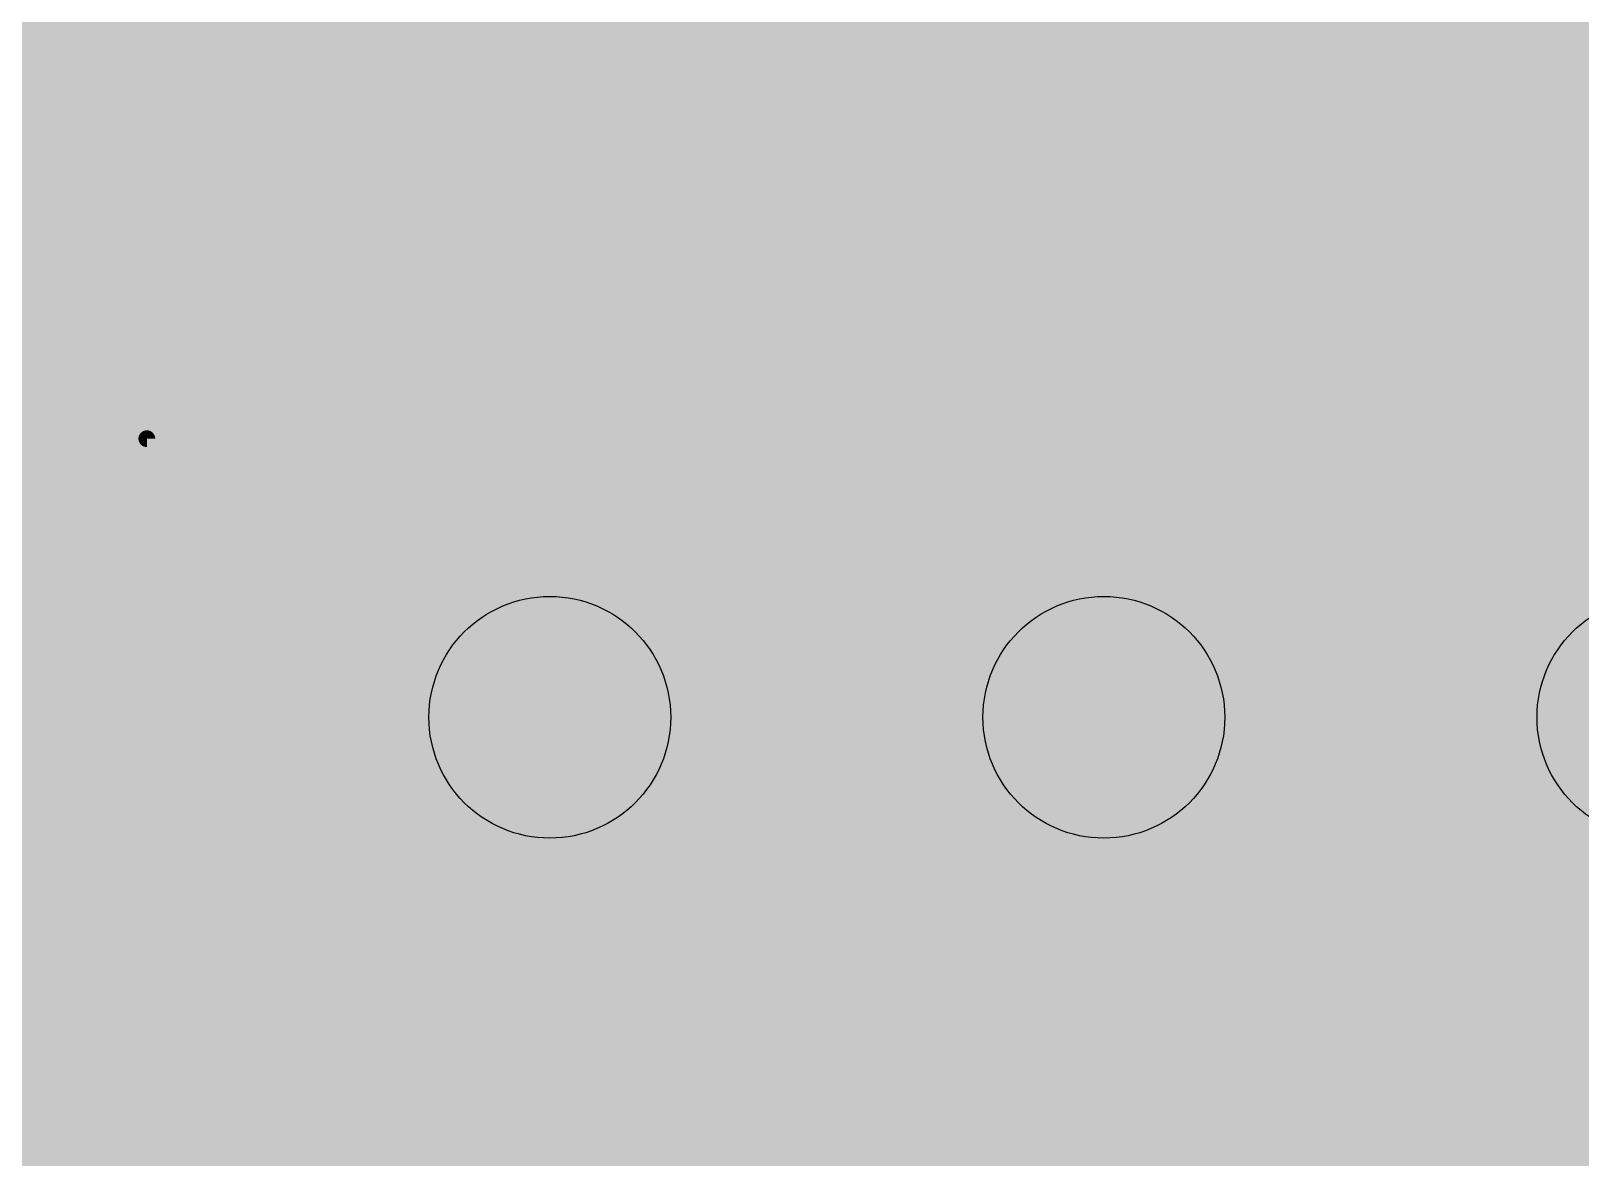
# Model space of a CAD drawing. Extents: x 0 to 10.8, y 0 to 6.1.
# Drawn here: x 7.6765 to 8.1378, y 0.6891 to 1.0246 of the extents above; entities that cross this region are included whole.
import ezdxf

# ---------------------------------------------------------------- set-up
doc = ezdxf.new("R2010")
doc.units = 0
for name, color, linetype in [('1', 22, 'CONTINUOUS'), ('116', 253, 'CONTINUOUS'), ('16', 175, 'CONTINUOUS'), ('17', 82, 'CONTINUOUS'), ('21', 253, 'CONTINUOUS'), ('29', 253, 'CONTINUOUS'), ('30', 253, 'CONTINUOUS'), ('44', 253, 'CONTINUOUS')]:
    doc.layers.add(name, color=color, linetype=linetype)

# ---------------------------------------------------------------- blocks, each defined once
blk = doc.blocks.new('ROUNDP')
at = {"const_width": 0.5}
blk.add_lwpolyline([(0, -0.25, 1), (0, 0.25, 1), (0, -0.25)], format="xyb", dxfattribs=at)

msp = doc.modelspace()

# ---------------------------------------------------------------- linework, layer by layer
at = {"layer": '1'}
for points, const_width in [([(7.657465, 0.866142), (7.657465, 1.935354)], 0.254), ([(7.800461, 1.009138), (7.800461, 1.954181)], 0.016), ([(7.800461, 1.024), (9.165854, 1.024)], 0.016), ([(7.812197, 1.009138), (7.800461, 1.009138)], 0.016), ([(7.849854, 1.009138), (7.812197, 1.009138)], 0.016), ([(7.88622, 0.999394), (7.849854, 1.009138)], 0.016), ([(7.854102, 1.008), (9.165854, 1.008)], 0.016), ([(7.918831, 0.980567), (7.88622, 0.999394)], 0.016), ([(7.899028, 0.992), (9.165854, 0.992)], 0.016), ([(7.657465, 0.866142), (7.831028, 0.866142)], 0.254), ([(7.831028, 0.866142), (7.831028, 0.82011)], 0.254), ([(7.936291, 0.963106), (7.918831, 0.980567)], 0.016), ([(7.923398, 0.976), (9.165854, 0.976)], 0.016), ([(7.977197, 0.963106), (7.936291, 0.963106)], 0.016), ([(8.179854, 0.963106), (7.977197, 0.963106)], 0.016), ([(7.831028, 0.82011), (7.996028, 0.82011)], 0.254), ([(7.996028, 0.82011), (8.161028, 0.82011)], 0.254), ([(7.638634, 0.723142), (7.72576, 0.723142)], 0.016), ([(7.72576, 0.723142), (7.74322, 0.705681)], 0.016), ([(4.165154, 0.72), (7.728902, 0.72)], 0.016), ([(4.149154, 0.704), (7.74613, 0.704)], 0.016), ([(7.74322, 0.705681), (7.775831, 0.686854)], 0.016), ([(4.133154, 0.688), (7.773843, 0.688)], 0.016), ([(7.775831, 0.686854), (7.812197, 0.67711)], 0.016)]:
    msp.add_lwpolyline(points, dxfattribs=dict(at, const_width=const_width))
for points, const_width in [([(7.800461, 1.028, 1), (7.800461, 1.02)], 0.008), ([(7.800461, 1.013138, 1), (7.800461, 1.005138)], 0.008), ([(7.812197, 1.013138, 1), (7.812197, 1.005138)], 0.008), ([(7.812197, 1.005138, 1), (7.812197, 1.013138)], 0.008), ([(7.85089, 1.013002, 1), (7.848819, 1.005274)], 0.008), ([(7.849854, 1.005138, 1), (7.849854, 1.013138)], 0.008), ([(7.854102, 1.012, 1), (7.854102, 1.004)], 0.008), ([(7.796461, 1.009138, 1), (7.804461, 1.009138)], 0.008), ([(7.88822, 1.002858, 1), (7.884221, 0.99593)], 0.008), ([(7.885185, 0.99553, 1), (7.887256, 1.003257)], 0.008), ([(7.899028, 0.996, 1), (7.899028, 0.988)], 0.008), ([(7.657465, 0.929642, 1), (7.657465, 0.802642)], 0.127), ([(7.894528, 0.866142, 1), (7.767528, 0.866142)], 0.127), ([(7.831028, 0.802642, 1), (7.831028, 0.929642)], 0.127), ([(7.921659, 0.983395, 1), (7.916002, 0.977739)], 0.008), ([(7.916831, 0.977103, 1), (7.920831, 0.984031)], 0.008), ([(7.923398, 0.98, 1), (7.923398, 0.972)], 0.008), ([(7.936291, 0.967106, 1), (7.936291, 0.959106)], 0.008), ([(7.933463, 0.960278, 1), (7.93912, 0.965935)], 0.008), ([(7.977197, 0.967106, 1), (7.977197, 0.959106)], 0.008), ([(7.977197, 0.959106, 1), (7.977197, 0.967106)], 0.008), ([(7.831028, 0.88361, 1), (7.831028, 0.75661)], 0.127), ([(7.996028, 0.88361, 1), (7.996028, 0.75661)], 0.127), ([(7.996028, 0.75661, 1), (7.996028, 0.88361)], 0.127), ([(8.161028, 0.75661, 1), (8.161028, 0.88361)], 0.127), ([(7.593965, 0.866142, 1), (7.720965, 0.866142)], 0.127), ([(7.767528, 0.82011, 1), (7.894528, 0.82011)], 0.127), ([(7.728588, 0.72597, 1), (7.722931, 0.720313)], 0.008), ([(7.72576, 0.719142, 1), (7.72576, 0.727142)], 0.008), ([(7.728902, 0.716, 1), (7.728902, 0.724)], 0.008), ([(7.74522, 0.709145, 1), (7.741221, 0.702217)], 0.008), ([(7.740392, 0.702853, 1), (7.746049, 0.70851)], 0.008), ([(7.74613, 0.7, 1), (7.74613, 0.708)], 0.008), ([(7.776866, 0.690718, 1), (7.774795, 0.682991)], 0.008), ([(7.773831, 0.68339, 1), (7.777831, 0.690318)], 0.008), ([(7.773843, 0.684, 1), (7.773843, 0.692)], 0.008)]:
    msp.add_lwpolyline(points, format="xyb", dxfattribs=dict(at, const_width=const_width))
at = {"layer": '116', "const_width": 0.032047}
for points in [[(7.831024, 0.798189, 1), (7.831024, 0.842047, 1), (7.831024, 0.798189)], [(7.996024, 0.798189, 1), (7.996024, 0.842047, 1), (7.996024, 0.798189)], [(8.161024, 0.798189, 1), (8.161024, 0.842047, 1), (8.161024, 0.798189)]]:
    msp.add_lwpolyline(points, format="xyb", dxfattribs=at)
at = {"layer": '16', "const_width": 0.016}
for points in [[(1.884154, 1.024), (8.766, 1.024)], [(1.868154, 1.008), (8.766, 1.008)], [(1.852154, 0.992), (8.766, 0.992)], [(1.836154, 0.976), (8.766, 0.976)], [(1.820154, 0.96), (8.766, 0.96)], [(1.804154, 0.944), (8.766, 0.944)], [(1.788154, 0.928), (8.766, 0.928)], [(1.772154, 0.912), (8.766, 0.912)], [(1.756154, 0.896), (8.766, 0.896)], [(7.817102, 0.890106), (7.791374, 0.879449)], [(7.844949, 0.890106), (7.817102, 0.890106)], [(7.870677, 0.879449), (7.844949, 0.890106)], [(7.982102, 0.890106), (7.956374, 0.879449)], [(8.009949, 0.890106), (7.982102, 0.890106)], [(8.035677, 0.879449), (8.009949, 0.890106)], [(8.147102, 0.890106), (8.121374, 0.879449)], [(1.740154, 0.88), (7.792705, 0.88)], [(7.791374, 0.879449), (7.771685, 0.85976)], [(7.86935, 0.88), (7.957705, 0.88)], [(7.890366, 0.85976), (7.870677, 0.879449)], [(7.956374, 0.879449), (7.936685, 0.85976)], [(8.03435, 0.88), (8.122705, 0.88)], [(8.055366, 0.85976), (8.035677, 0.879449)], [(8.121374, 0.879449), (8.101685, 0.85976)], [(1.78411, 0.864), (7.775925, 0.864)], [(7.886126, 0.864), (7.940925, 0.864)], [(8.051126, 0.864), (8.105925, 0.864)], [(7.771685, 0.85976), (7.761028, 0.834031)], [(7.901024, 0.834031), (7.890366, 0.85976)], [(7.936685, 0.85976), (7.926028, 0.834031)], [(8.066024, 0.834031), (8.055366, 0.85976)], [(8.101685, 0.85976), (8.091028, 0.834031)], [(1.798039, 0.848), (7.766815, 0.848)], [(7.89524, 0.848), (7.931815, 0.848)], [(8.06024, 0.848), (8.096815, 0.848)], [(1.804035, 0.832), (7.761028, 0.832)], [(7.761028, 0.834031), (7.761028, 0.806185)], [(7.901024, 0.806185), (7.901024, 0.834031)], [(7.901024, 0.832), (7.926028, 0.832)], [(7.926028, 0.834031), (7.926028, 0.806185)], [(8.066024, 0.806185), (8.066024, 0.834031)], [(8.066024, 0.832), (8.091028, 0.832)], [(8.091028, 0.834031), (8.091028, 0.806185)], [(1.804035, 0.816), (7.761028, 0.816)], [(7.901024, 0.816), (7.926028, 0.816)], [(8.066024, 0.816), (8.091028, 0.816)], [(7.761028, 0.806185), (7.771685, 0.780457)], [(7.890366, 0.780457), (7.901024, 0.806185)], [(7.926028, 0.806185), (7.936685, 0.780457)], [(8.055366, 0.780457), (8.066024, 0.806185)], [(8.091028, 0.806185), (8.101685, 0.780457)], [(1.79822, 0.8), (7.763587, 0.8)], [(7.898461, 0.8), (7.928587, 0.8)], [(8.063461, 0.8), (8.093587, 0.8)], [(1.784555, 0.784), (7.770217, 0.784)], [(7.891831, 0.784), (7.935217, 0.784)], [(8.056831, 0.784), (8.100217, 0.784)], [(7.771685, 0.780457), (7.791374, 0.760768)], [(7.870677, 0.760768), (7.890366, 0.780457)], [(7.936685, 0.780457), (7.956374, 0.760768)], [(8.035677, 0.760768), (8.055366, 0.780457)], [(8.101685, 0.780457), (8.121374, 0.760768)], [(1.776315, 0.768), (7.784142, 0.768)], [(7.877909, 0.768), (7.949142, 0.768)], [(8.042909, 0.768), (8.114142, 0.768)], [(7.791374, 0.760768), (7.817102, 0.75011)], [(7.844949, 0.75011), (7.870677, 0.760768)], [(7.956374, 0.760768), (7.982102, 0.75011)], [(8.009949, 0.75011), (8.035677, 0.760768)], [(8.121374, 0.760768), (8.147102, 0.75011)], [(2.052693, 0.752), (7.812539, 0.752)], [(7.817102, 0.75011), (7.844949, 0.75011)], [(7.849508, 0.752), (7.977539, 0.752)], [(7.982102, 0.75011), (8.009949, 0.75011)], [(8.014508, 0.752), (8.142539, 0.752)], [(2.068693, 0.736), (8.828843, 0.736)], [(2.084693, 0.72), (8.844843, 0.72)], [(2.23674, 0.704), (8.860843, 0.704)], [(2.247437, 0.688), (8.876843, 0.688)]]:
    msp.add_lwpolyline(points, dxfattribs=at)
at = {"layer": '16', "const_width": 0.008}
for points in [[(7.817102, 0.894106, 1), (7.817102, 0.886106)], [(7.818633, 0.886411, 1), (7.815572, 0.893802)], [(7.84648, 0.893802, 1), (7.843418, 0.886411)], [(7.844949, 0.886106, 1), (7.844949, 0.894106)], [(7.982102, 0.894106, 1), (7.982102, 0.886106)], [(7.983633, 0.886411, 1), (7.980572, 0.893802)], [(8.01148, 0.893802, 1), (8.008418, 0.886411)], [(8.009949, 0.886106, 1), (8.009949, 0.894106)], [(7.789843, 0.883144, 1), (7.792905, 0.875753)], [(7.794202, 0.87662, 1), (7.788546, 0.882277)], [(7.792705, 0.876, 1), (7.792705, 0.884)], [(7.86935, 0.884, 1), (7.86935, 0.876)], [(7.873506, 0.882277, 1), (7.867849, 0.87662)], [(7.869146, 0.875753, 1), (7.872208, 0.883144)], [(7.954843, 0.883144, 1), (7.957905, 0.875753)], [(7.959202, 0.87662, 1), (7.953546, 0.882277)], [(7.957705, 0.876, 1), (7.957705, 0.884)], [(8.03435, 0.884, 1), (8.03435, 0.876)], [(8.038506, 0.882277, 1), (8.032849, 0.87662)], [(8.034146, 0.875753, 1), (8.037208, 0.883144)], [(8.119843, 0.883144, 1), (8.122905, 0.875753)], [(8.124202, 0.87662, 1), (8.118546, 0.882277)], [(8.122705, 0.876, 1), (8.122705, 0.884)], [(7.775925, 0.86, 1), (7.775925, 0.868)], [(7.886126, 0.868, 1), (7.886126, 0.86)], [(7.940925, 0.86, 1), (7.940925, 0.868)], [(8.051126, 0.868, 1), (8.051126, 0.86)], [(8.105925, 0.86, 1), (8.105925, 0.868)], [(7.775381, 0.858229, 1), (7.76799, 0.861291)], [(7.894062, 0.861291, 1), (7.886671, 0.858229)], [(7.940381, 0.858229, 1), (7.93299, 0.861291)], [(8.059062, 0.861291, 1), (8.051671, 0.858229)], [(8.105381, 0.858229, 1), (8.09799, 0.861291)], [(7.768857, 0.862588, 1), (7.774513, 0.856931)], [(7.887538, 0.856931, 1), (7.893195, 0.862588)], [(7.933857, 0.862588, 1), (7.939513, 0.856931)], [(8.052538, 0.856931, 1), (8.058195, 0.862588)], [(8.098857, 0.862588, 1), (8.104513, 0.856931)], [(7.766815, 0.844, 1), (7.766815, 0.852)], [(7.89524, 0.852, 1), (7.89524, 0.844)], [(7.931815, 0.844, 1), (7.931815, 0.852)], [(8.06024, 0.852, 1), (8.06024, 0.844)], [(8.096815, 0.844, 1), (8.096815, 0.852)], [(7.765028, 0.834031, 1), (7.757028, 0.834031)], [(7.761028, 0.828, 1), (7.761028, 0.836)], [(7.905024, 0.834031, 1), (7.897024, 0.834031)], [(7.901024, 0.836, 1), (7.901024, 0.828)], [(7.930028, 0.834031, 1), (7.922028, 0.834031)], [(7.926028, 0.828, 1), (7.926028, 0.836)], [(8.070024, 0.834031, 1), (8.062024, 0.834031)], [(8.066024, 0.836, 1), (8.066024, 0.828)], [(8.095028, 0.834031, 1), (8.087028, 0.834031)], [(8.091028, 0.828, 1), (8.091028, 0.836)], [(7.757332, 0.835562, 1), (7.764723, 0.832501)], [(7.897328, 0.832501, 1), (7.904719, 0.835562)], [(7.922332, 0.835562, 1), (7.929723, 0.832501)], [(8.062328, 0.832501, 1), (8.069719, 0.835562)], [(8.087332, 0.835562, 1), (8.094723, 0.832501)], [(7.761028, 0.812, 1), (7.761028, 0.82)], [(7.901024, 0.82, 1), (7.901024, 0.812)], [(7.926028, 0.812, 1), (7.926028, 0.82)], [(8.066024, 0.82, 1), (8.066024, 0.812)], [(8.091028, 0.812, 1), (8.091028, 0.82)], [(7.764723, 0.807716, 1), (7.757332, 0.804654)], [(7.904719, 0.804654, 1), (7.897328, 0.807716)], [(7.929723, 0.807716, 1), (7.922332, 0.804654)], [(8.069719, 0.804654, 1), (8.062328, 0.807716)], [(8.094723, 0.807716, 1), (8.087332, 0.804654)], [(7.757028, 0.806185, 1), (7.765028, 0.806185)], [(7.763587, 0.796, 1), (7.763587, 0.804)], [(7.898461, 0.804, 1), (7.898461, 0.796)], [(7.897024, 0.806185, 1), (7.905024, 0.806185)], [(7.922028, 0.806185, 1), (7.930028, 0.806185)], [(7.928587, 0.796, 1), (7.928587, 0.804)], [(8.063461, 0.804, 1), (8.063461, 0.796)], [(8.062024, 0.806185, 1), (8.070024, 0.806185)], [(8.087028, 0.806185, 1), (8.095028, 0.806185)], [(8.093587, 0.796, 1), (8.093587, 0.804)], [(7.770217, 0.78, 1), (7.770217, 0.788)], [(7.891831, 0.788, 1), (7.891831, 0.78)], [(7.935217, 0.78, 1), (7.935217, 0.788)], [(8.056831, 0.788, 1), (8.056831, 0.78)], [(8.100217, 0.78, 1), (8.100217, 0.788)], [(7.774513, 0.783285, 1), (7.768857, 0.777628)], [(7.76799, 0.778926, 1), (7.775381, 0.781987)], [(7.886671, 0.781987, 1), (7.894062, 0.778926)], [(7.893195, 0.777628, 1), (7.887538, 0.783285)], [(7.939513, 0.783285, 1), (7.933857, 0.777628)], [(7.93299, 0.778926, 1), (7.940381, 0.781987)], [(8.051671, 0.781987, 1), (8.059062, 0.778926)], [(8.058195, 0.777628, 1), (8.052538, 0.783285)], [(8.104513, 0.783285, 1), (8.098857, 0.777628)], [(8.09799, 0.778926, 1), (8.105381, 0.781987)], [(7.784142, 0.764, 1), (7.784142, 0.772)], [(7.877909, 0.772, 1), (7.877909, 0.764)], [(7.949142, 0.764, 1), (7.949142, 0.772)], [(8.042909, 0.772, 1), (8.042909, 0.764)], [(8.114142, 0.764, 1), (8.114142, 0.772)], [(7.792905, 0.764463, 1), (7.789843, 0.757072)], [(7.788546, 0.757939, 1), (7.794202, 0.763596)], [(7.867849, 0.763596, 1), (7.873506, 0.757939)], [(7.872208, 0.757072, 1), (7.869146, 0.764463)], [(7.957905, 0.764463, 1), (7.954843, 0.757072)], [(7.953546, 0.757939, 1), (7.959202, 0.763596)], [(8.032849, 0.763596, 1), (8.038506, 0.757939)], [(8.037208, 0.757072, 1), (8.034146, 0.764463)], [(8.122905, 0.764463, 1), (8.119843, 0.757072)], [(8.118546, 0.757939, 1), (8.124202, 0.763596)], [(7.812539, 0.748, 1), (7.812539, 0.756)], [(7.817102, 0.75411, 1), (7.817102, 0.74611)], [(7.815572, 0.746415, 1), (7.818633, 0.753806)], [(7.843418, 0.753806, 1), (7.84648, 0.746415)], [(7.844949, 0.74611, 1), (7.844949, 0.75411)], [(7.849508, 0.756, 1), (7.849508, 0.748)], [(7.977539, 0.748, 1), (7.977539, 0.756)], [(7.982102, 0.75411, 1), (7.982102, 0.74611)], [(7.980572, 0.746415, 1), (7.983633, 0.753806)], [(8.008418, 0.753806, 1), (8.01148, 0.746415)], [(8.009949, 0.74611, 1), (8.009949, 0.75411)], [(8.014508, 0.756, 1), (8.014508, 0.748)]]:
    msp.add_lwpolyline(points, format="xyb", dxfattribs=at)
at = {"layer": '21', "const_width": 0.005}
for points in [[(7.711028, 0.90311), (8.281028, 0.90311)], [(7.711028, 0.06311), (7.711028, 0.90311)]]:
    msp.add_lwpolyline(points, dxfattribs=at)
at = {"layer": '21', "const_width": 0.0025}
for points in [[(7.711028, 0.90436, 1), (7.711028, 0.90186)], [(7.712278, 0.90311, 1), (7.709778, 0.90311)]]:
    msp.add_lwpolyline(points, format="xyb", dxfattribs=at)
at = {"layer": '44'}
for centre in [(7.831028, 0.82011), (7.996028, 0.82011), (8.161028, 0.82011)]:
    msp.add_circle(centre, 0.036, dxfattribs=at)

# ---------------------------------------------------------------- block references
at = {"layer": '17', "xscale": 0.108, "yscale": 0.108}
for p in [(7.831028, 0.82011), (7.831028, 0.82011), (7.996028, 0.82011), (7.996028, 0.82011), (8.161028, 0.82011), (8.161028, 0.82011)]:
    msp.add_blockref('ROUNDP', p, dxfattribs=at)
at = {"layer": '29', "xscale": 0.116, "yscale": 0.116}
for p in [(7.831028, 0.82011), (7.996028, 0.82011), (8.161028, 0.82011)]:
    msp.add_blockref('ROUNDP', p, dxfattribs=at)
at = {"layer": '30', "xscale": 0.116, "yscale": 0.116}
for p in [(7.831028, 0.82011), (7.996028, 0.82011), (8.161028, 0.82011)]:
    msp.add_blockref('ROUNDP', p, dxfattribs=at)

doc.saveas('drawing.dxf')
